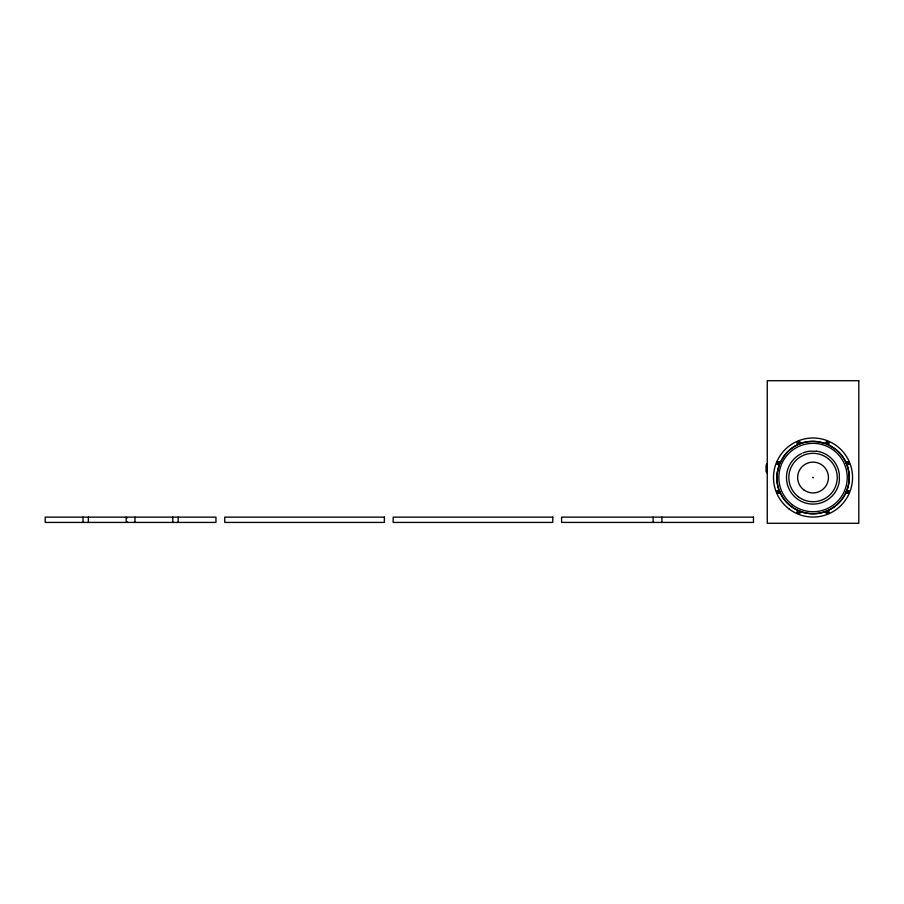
<?xml version="1.0" encoding="UTF-8"?>
<svg xmlns="http://www.w3.org/2000/svg" width="904" height="904" viewBox="0 0 904 904"><rect width="100%" height="100%" fill="white"/><g stroke="black" fill="none" stroke-linecap="round" stroke-linejoin="round"><path stroke-width="1.36" d="M816.493 451.254L809.566 451.186A26.566 26.566 0 0 0 802.865 452.983M826.866 510.918A36.137 36.137 0 0 1 777.203 472.803L779.723 462.972A1.401 1.39 -60 0 0 777.056 462.622A1.401 1.39 -75 0 0 779.191 464.26L784.356 455.526A36.137 36.137 0 0 1 817.747 441.694L828.245 443.943A1.401 1.39 30 0 0 827.94 441.547A1.39 1.39 0 0 0 826.019 443.016L835.036 448.859A36.137 36.137 0 0 1 826.866 510.918L826.301 511.37A1.39 1.39 0 0 0 826.03 512.398L826.12 512.749A1.39 1.39 0 0 0 827.928 513.495A1.39 1.39 0 0 0 828.685 511.687L828.505 511.37A1.39 1.39 0 0 0 827.578 510.839L826.911 511.031M827.239 510.839A35.527 35.527 0 0 0 846.336 491.742L846.641 491.019A35.516 35.516 0 0 0 846.641 464.023C839.511 445.469 816.538 436.361 798.481 444.214A1.39 1.39 0 0 1 797.339 442.418A1.39 1.39 0 0 1 799.305 441.604A1.39 1.39 0 0 1 799.769 443.683C781.214 451.017 771.745 473.764 779.723 492.081A1.39 1.39 0 0 1 779.191 492.996L778.875 493.177A1.39 1.39 0 0 1 777.056 492.431A1.39 1.39 0 0 1 777.813 490.612L778.163 490.51A1.39 1.39 0 0 1 779.191 490.793L779.632 491.358M846.878 490.793L846.336 492.081A1.39 1.39 0 0 0 846.878 492.996L847.184 493.177A1.39 1.39 0 0 0 849.014 492.431A1.39 1.39 0 0 0 848.257 490.612L847.907 490.51A1.39 1.39 0 0 0 846.878 490.793A1.401 1.39 -75 0 1 849.014 492.431A1.401 1.39 -60 0 1 846.347 492.081M827.216 510.839L826.55 511.133A35.527 35.527 0 0 1 799.531 511.133L798.808 510.828A35.505 35.505 0 0 1 779.723 491.742L779.53 491.403M798.458 510.839L799.757 511.348A1.39 1.39 0 0 1 800.051 512.376L799.961 512.726A1.39 1.39 0 0 1 798.153 513.506A1.39 1.39 0 0 1 797.373 511.698L797.543 511.381A1.39 1.39 0 0 1 798.458 510.839A1.401 1.39 30 0 0 797.825 513.336L798.13 513.506M846.652 464.057L846.924 464.306A1.39 1.39 0 0 0 849.116 463.277A1.39 1.39 0 0 0 847.127 461.899L846.822 462.091A1.39 1.39 0 0 0 846.336 463.04L846.924 464.306A1.401 1.39 75 0 0 849.093 462.904L848.98 462.565M766.874 464.136L766.874 465.131M766.874 471.413L766.874 472.464M766.818 463.933L766.818 472.916M766.083 464.927L766.083 471.911M661.931 517.133L661.931 522.422M653.129 517.133L653.129 522.422M178.156 517.133L178.156 522.422M172.788 517.133L172.788 522.422M134.978 517.133L134.978 522.422M127.102 518.015L127.102 517.133L215.954 517.133L215.954 522.422L127.102 522.422L127.102 521.54M88.377 517.133L88.377 522.422M83.01 517.133L83.01 522.422M828.245 443.943A1.39 1.39 0 0 0 827.94 441.547A1.401 1.39 15 0 0 826.03 443.016M779.191 464.26A1.39 1.39 0 0 1 777.237 462.306L777.496 462.046A1.39 1.39 0 0 1 779.723 462.972M826.312 511.381A1.39 1.379 -15 0 0 827.928 513.495A1.39 1.379 -30 0 0 827.578 510.85M799.746 511.359A1.401 1.39 15 0 1 798.153 513.517M846.336 463.04A1.401 1.39 60 0 1 848.98 462.565M779.191 490.793A1.401 1.39 75 0 0 777.056 492.431A1.401 1.39 60 0 0 779.711 492.081M799.757 443.683A1.401 1.39 -15 0 0 798.13 441.547A1.401 1.39 -30 0 0 798.481 444.214M801.599 453.548A26.566 26.566 0 0 0 797.418 499.019A26.566 26.566 0 0 0 839.375 480.996L839.307 474.069A26.566 26.566 0 0 0 816.504 451.186M777.542 491.765C778.841 494.725 779.7 489.358 777.542 491.765M826.618 442.644C827.657 445.706 828.968 440.417 826.618 442.644M846.969 491.595C847.602 494.77 849.602 489.708 846.969 491.595M777.598 462.848C778.174 466.035 780.254 461.006 777.598 462.848M797.916 442.531C798.492 445.706 800.582 440.689 797.916 442.531M797.916 511.901C798.492 515.088 800.571 510.059 797.916 511.901M812.764 477.414L813.306 477.64L812.764 477.414M826.651 511.901C827.228 515.088 829.318 510.059 826.651 511.901M846.98 462.848C847.556 466.035 849.636 461.006 846.98 462.848M858.8 380.708L767.259 380.708L767.259 523.292L858.8 523.292L858.8 380.708M126.176 517.133L45.2 517.133L45.2 522.422L126.176 522.422L126.176 517.133M384.369 517.133L224.757 517.133L224.757 522.422L384.369 522.422L384.369 517.133M552.785 517.133L393.172 517.133L393.172 522.422L552.785 522.422L552.785 517.133M753.473 517.133L561.587 517.133L561.587 522.422L753.473 522.422L753.473 517.133M788.977 508.884A39.516 39.516 0 0 0 852.212 482.679A39.516 39.516 0 0 0 797.904 441.016A39.516 39.516 0 0 0 788.977 508.884M798.3 496.725A24.205 24.205 0 0 0 837.025 480.691A24.205 24.205 0 0 0 803.769 455.164A24.205 24.205 0 0 0 798.3 496.725M803.656 489.742A15.402 15.402 0 0 0 828.301 479.538A15.402 15.402 0 0 0 807.136 463.3A15.402 15.402 0 0 0 803.656 489.742M792.22 504.658A34.194 34.194 0 0 0 846.935 481.99A34.194 34.194 0 0 0 799.95 445.932A34.194 34.194 0 0 0 792.22 504.658"/></g></svg>
